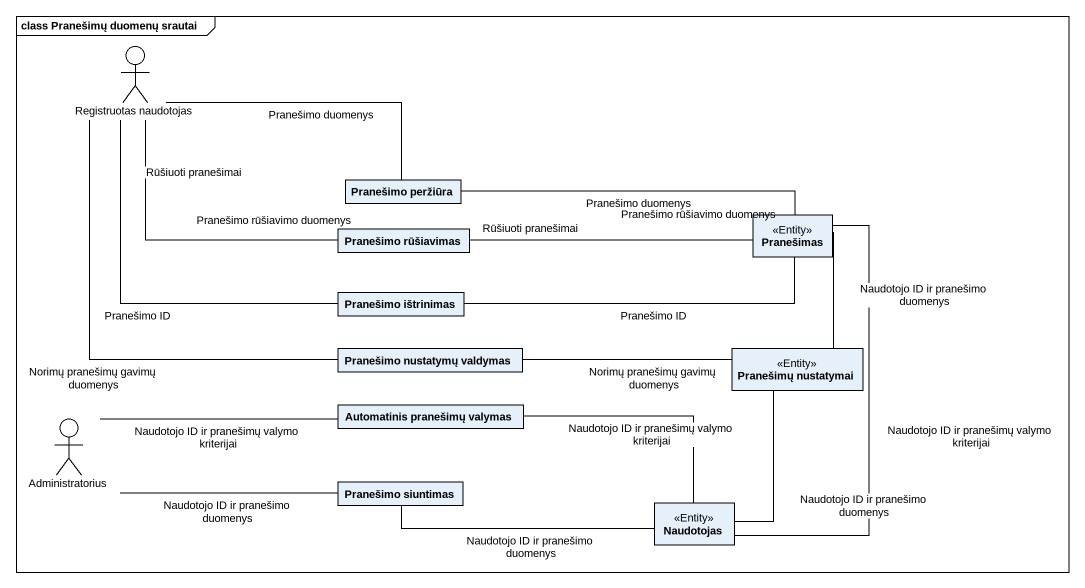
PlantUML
@startuml
mainframe class Pranešimų duomenų srautai
allowmixing
hide circle
hide empty members
actor "Registruotas naudotojas" as Registruotas_naudotojas
class "Pranešimo peržiūra" as Pranešimo_peržiūra
class "Pranešimo rūšiavimas" as Pranešimo_rūšiavimas
class Pranešimas <<Entity>>
class "Pranešimo ištrinimas" as Pranešimo_ištrinimas
class "Pranešimo nustatymų valdymas" as Pranešimo_nustatymų_valdymas
class "Pranešimų nustatymai" as Pranešimų_nustatymai <<Entity>>
actor Administratorius
class "Automatinis pranešimų valymas" as Automatinis_pranešimų
class "Pranešimo siuntimas" as Pranešimo_siuntimas
class Naudotojas <<Entity>>
Registruotas_naudotojas -right- Pranešimo_peržiūra : Pranešimo duomenys
Registruotas_naudotojas -right- Pranešimo_rūšiavimas : Rūšiuoti pranešimai\nPranešimo rūšiavimo duomenys
Registruotas_naudotojas -- Pranešimo_ištrinimas : Pranešimo ID
Registruotas_naudotojas -- Pranešimo_nustatymų_valdymas : Norimų pranešimų gavimų duomenys
Pranešimo_peržiūra -right- Pranešimas : Pranešimo duomenys
Pranešimo_rūšiavimas -right- Pranešimas : Pranešimo rūšiavimo duomenys\nRūšiuoti pranešimai
Pranešimo_ištrinimas -right- Pranešimas : Pranešimo ID
Pranešimo_nustatymų_valdymas -right- Pranešimų_nustatymai : Norimų pranešimų gavimų duomenys
Pranešimų_nustatymai -up- Pranešimas : Naudotojo ID ir pranešimo duomenys
Administratorius -right- Automatinis_pranešimų : Naudotojo ID ir pranešimų valymo kriterijai
Administratorius -right- Pranešimo_siuntimas : Naudotojo ID ir pranešimo duomenys
Automatinis_pranešimų -right- Naudotojas : Naudotojo ID ir pranešimų valymo kriterijai
Pranešimo_siuntimas -right- Naudotojas : Naudotojo ID ir pranešimo duomenys
Naudotojas -up- Pranešimas : Naudotojo ID ir pranešimų valymo kriterijai
Naudotojas -up- Pranešimų_nustatymai : Naudotojo ID ir pranešimo duomenys
@enduml
